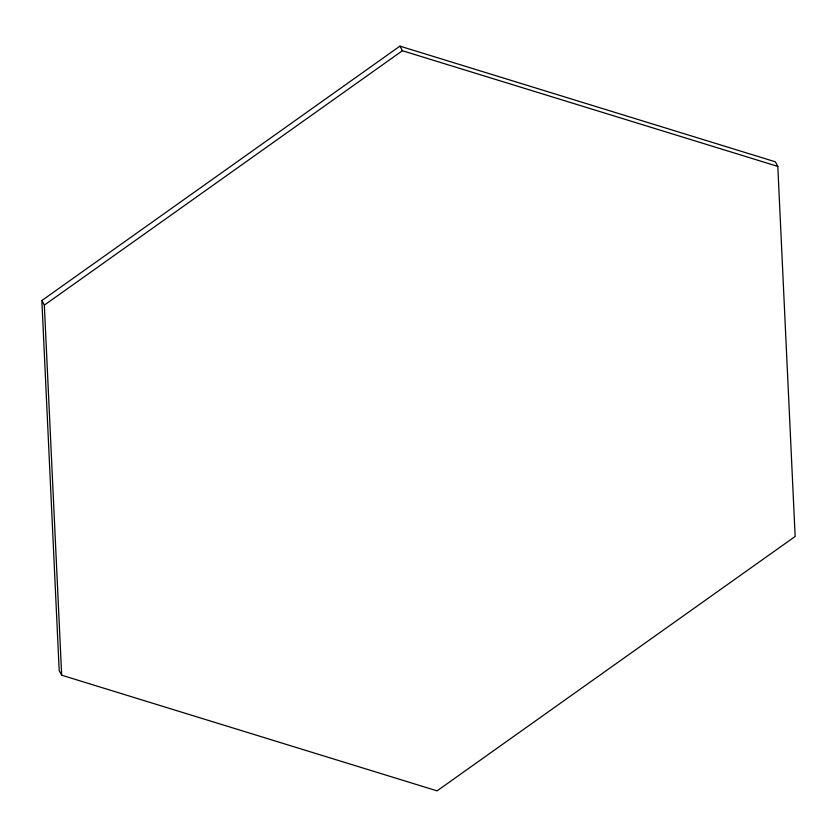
<?xml version="1.0" encoding="UTF-8"?>
<svg xmlns="http://www.w3.org/2000/svg" width="837" height="837" viewBox="0 0 837 837"><rect width="100%" height="100%" fill="white"/><g stroke="black" fill="none" stroke-linecap="round" stroke-linejoin="round"><path stroke-width="1.26" d="M41.85 300.535L399.929 46.14L775.334 161.803L777.814 166.396L795.15 536.465L437.071 790.86L61.666 675.197L59.186 670.604L41.85 300.535L44.33 305.128L61.666 675.197M44.33 305.128L402.398 50.733L777.814 166.396M399.929 46.14L402.398 50.733"/></g></svg>
